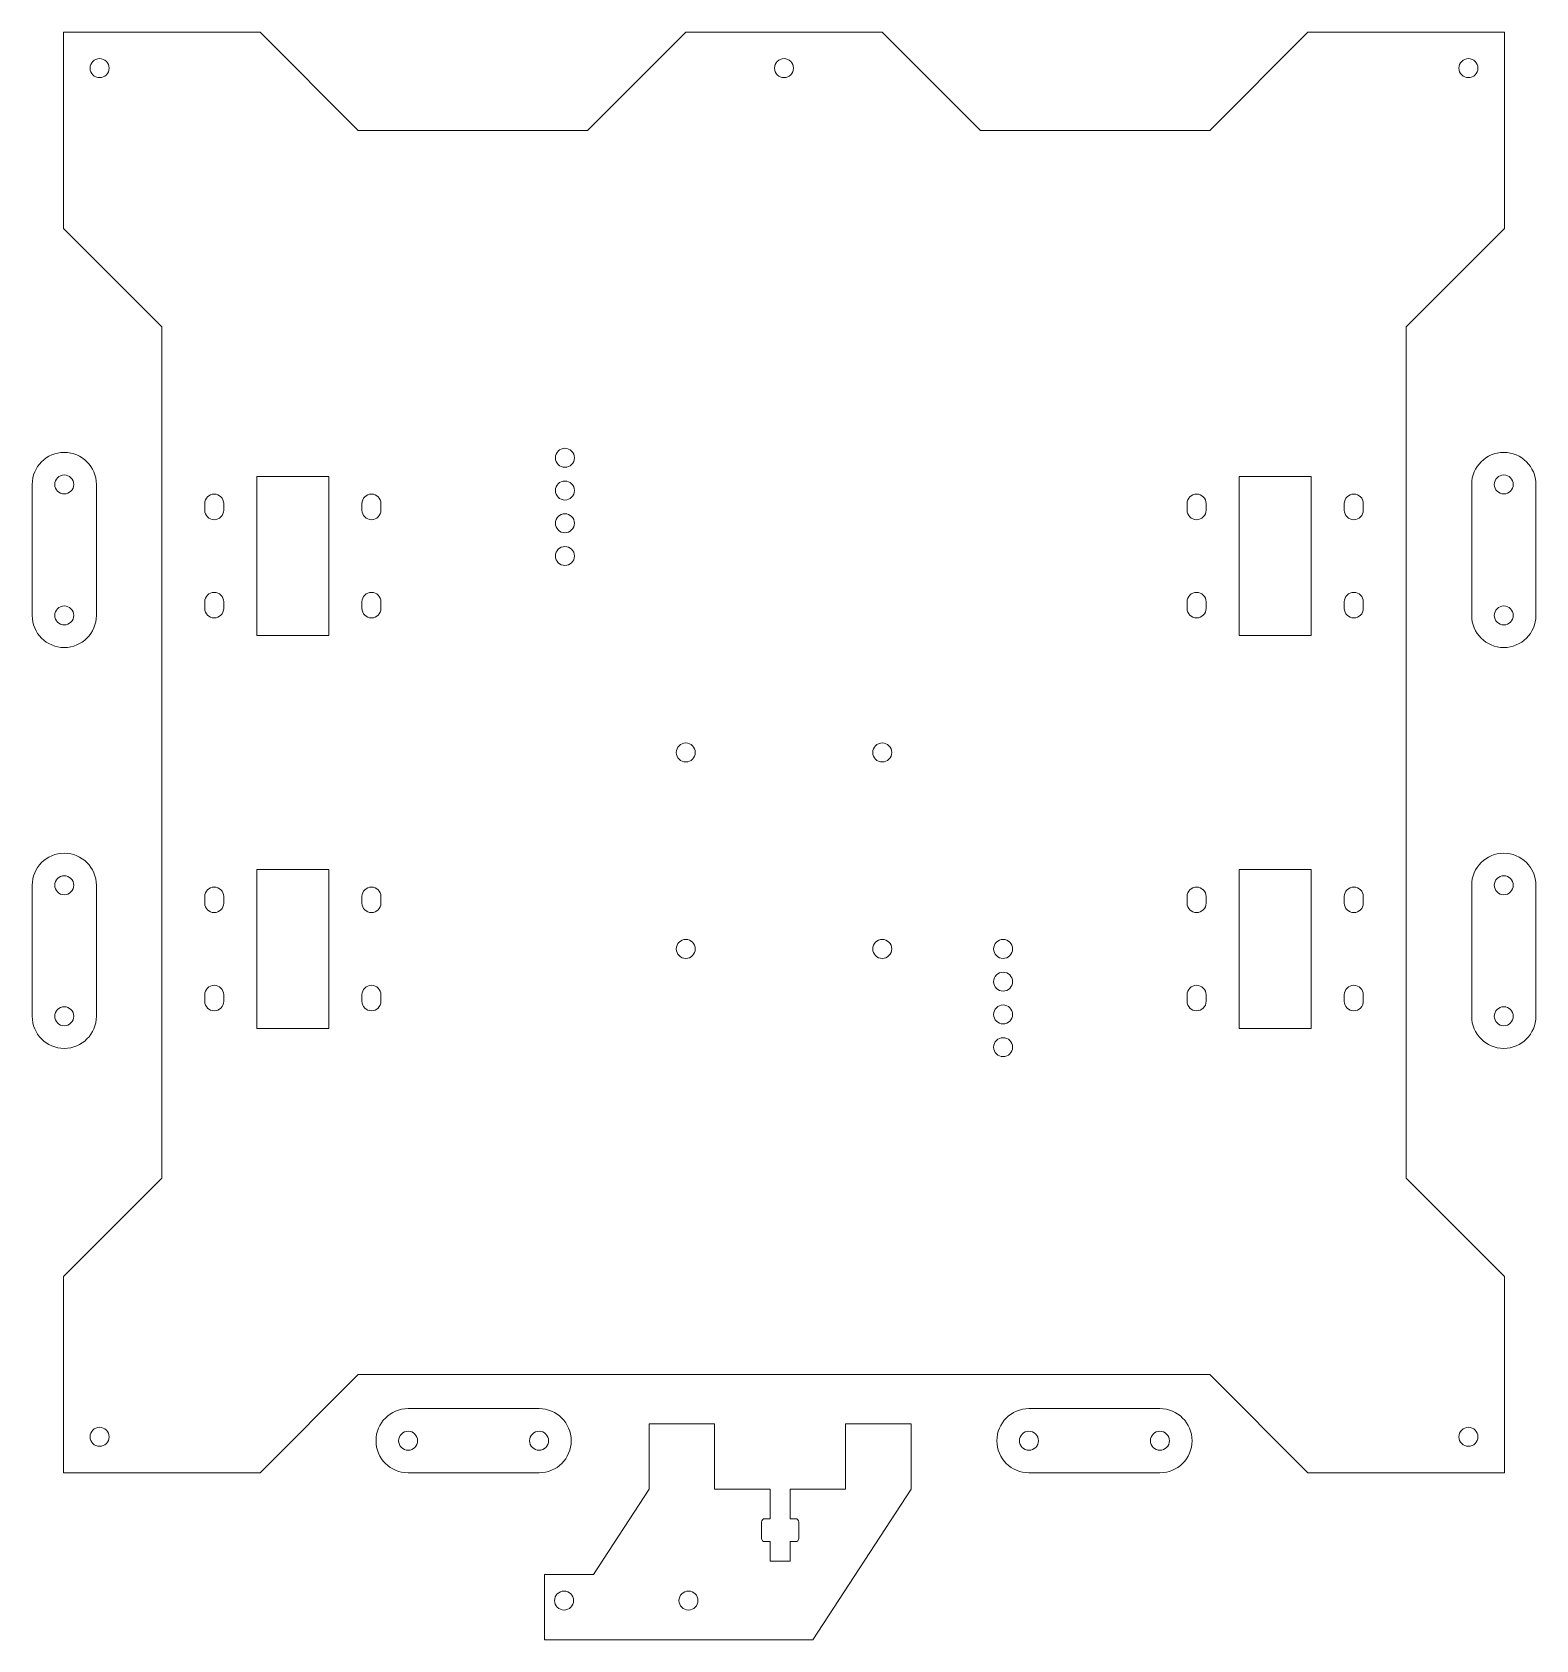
# Model space of a CAD drawing. Header units: millimetres. Extents: x 5 to 235, y 6 to 252.
import ezdxf

# ---------------------------------------------------------------- set-up
doc = ezdxf.new("R2010")
doc.units = ezdxf.units.MM

msp = doc.modelspace()

# ---------------------------------------------------------------- linework, layer by layer
at = {"color": 7, "linetype": 'Continuous', "lineweight": 15}
for p, q in [((39.99, 251.88), (9.99, 251.88)), ((9.99, 251.88), (9.99, 221.88)), ((39.99, 251.88), (54.99, 236.88)), ((104.99, 251.88), (89.99, 236.88)), ((134.99, 251.88), (104.99, 251.88)), ((149.99, 236.88), (134.99, 251.88)), ((199.99, 251.88), (184.99, 236.88)), ((229.99, 251.88), (199.99, 251.88)), ((229.99, 221.88), (229.99, 251.88)), ((54.99, 236.88), (89.99, 236.88)), ((149.99, 236.88), (184.99, 236.88)), ((9.99, 221.88), (24.99, 206.88)), ((229.99, 221.88), (214.99, 206.88)), ((24.99, 206.88), (24.99, 76.88)), ((214.99, 206.88), (214.99, 76.88)), ((5.19, 182.81), (5.19, 162.81)), ((14.99, 162.81), (14.99, 182.81)), ((50.49, 184), (39.49, 184)), ((39.49, 184), (39.49, 159.75)), ((50.49, 159.75), (50.49, 184)), ((200.49, 184), (189.49, 184)), ((189.49, 184), (189.49, 159.75)), ((200.49, 159.75), (200.49, 184)), ((224.99, 182.81), (224.99, 162.81)), ((234.79, 162.81), (234.79, 182.81)), ((31.54, 179.88), (31.54, 178.88)), ((34.44, 178.88), (34.44, 179.88)), ((55.54, 179.88), (55.54, 178.88)), ((58.44, 178.88), (58.44, 179.88)), ((181.54, 179.88), (181.54, 178.88)), ((184.44, 178.88), (184.44, 179.88)), ((205.54, 179.88), (205.54, 178.88)), ((208.44, 178.88), (208.44, 179.88)), ((31.54, 164.88), (31.54, 163.88)), ((34.44, 163.88), (34.44, 164.88)), ((55.54, 164.88), (55.54, 163.88)), ((58.44, 163.88), (58.44, 164.88)), ((181.54, 164.88), (181.54, 163.88)), ((184.44, 163.88), (184.44, 164.88)), ((205.54, 164.88), (205.54, 163.88)), ((208.44, 163.88), (208.44, 164.88)), ((39.49, 159.75), (50.49, 159.75)), ((189.49, 159.75), (200.49, 159.75)), ((50.49, 124), (39.49, 124)), ((39.49, 124), (39.49, 99.75)), ((50.49, 99.75), (50.49, 124)), ((200.49, 124), (189.49, 124)), ((189.49, 124), (189.49, 99.75)), ((200.49, 99.75), (200.49, 124)), ((5.19, 121.6), (5.19, 101.6)), ((14.99, 101.6), (14.99, 121.6)), ((224.99, 121.6), (224.99, 101.6)), ((234.79, 101.6), (234.79, 121.6)), ((31.54, 119.88), (31.54, 118.88)), ((34.44, 118.88), (34.44, 119.88)), ((55.54, 119.88), (55.54, 118.88)), ((58.44, 118.88), (58.44, 119.88)), ((181.54, 119.88), (181.54, 118.88)), ((184.44, 118.88), (184.44, 119.88)), ((205.54, 119.88), (205.54, 118.88)), ((208.44, 118.88), (208.44, 119.88)), ((31.54, 104.88), (31.54, 103.88)), ((34.44, 103.88), (34.44, 104.88)), ((55.54, 104.88), (55.54, 103.88)), ((58.44, 103.88), (58.44, 104.88)), ((181.54, 104.88), (181.54, 103.88)), ((184.44, 103.88), (184.44, 104.88)), ((205.54, 104.88), (205.54, 103.88)), ((208.44, 103.88), (208.44, 104.88)), ((39.49, 99.75), (50.49, 99.75)), ((189.49, 99.75), (200.49, 99.75)), ((9.99, 61.88), (24.99, 76.88)), ((229.99, 61.88), (214.99, 76.88)), ((9.99, 61.88), (9.99, 31.88)), ((229.99, 31.88), (229.99, 61.88)), ((39.99, 31.88), (54.99, 46.88)), ((54.99, 46.88), (184.99, 46.88)), ((199.99, 31.88), (184.99, 46.88)), ((82.59, 41.68), (62.59, 41.68)), ((99.4, 29.37), (99.4, 39.37)), ((99.4, 39.37), (109.4, 39.37)), ((109.4, 39.37), (109.4, 29.37)), ((129.4, 39.37), (139.4, 39.37)), ((129.4, 29.37), (129.4, 39.37)), ((139.4, 39.37), (139.4, 29.37)), ((177.39, 41.68), (157.39, 41.68)), ((9.99, 31.88), (39.99, 31.88)), ((62.59, 31.88), (82.59, 31.88)), ((157.39, 31.88), (177.39, 31.88)), ((199.99, 31.88), (229.99, 31.88)), ((90.92, 16.37), (99.4, 29.37)), ((109.4, 29.37), (117.85, 29.37)), ((117.85, 24.87), (117.85, 29.37)), ((120.95, 29.37), (120.95, 24.87)), ((120.95, 29.37), (129.4, 29.37)), ((139.4, 29.37), (124.4, 6.37)), ((117.05, 24.87), (117.85, 24.87)), ((120.95, 24.87), (121.75, 24.87)), ((116.55, 21.87), (116.55, 24.37)), ((122.25, 24.37), (122.25, 21.87)), ((117.85, 21.37), (117.05, 21.37)), ((117.85, 18.37), (117.85, 21.37)), ((121.75, 21.37), (120.95, 21.37)), ((120.95, 21.37), (120.95, 18.37)), ((120.95, 18.37), (117.85, 18.37)), ((83.4, 16.37), (90.92, 16.37)), ((83.4, 6.37), (83.4, 16.37)), ((124.4, 6.37), (83.4, 6.37))]:
    msp.add_line(p, q, dxfattribs=at)
for centre in [(15.49, 246.38), (119.99, 246.38), (224.49, 246.38), (86.54, 186.88), (10.09, 182.81), (229.89, 182.81), (86.54, 181.88), (86.54, 176.88), (86.54, 171.88), (10.09, 162.81), (229.89, 162.81), (104.99, 141.88), (134.99, 141.88), (10.09, 121.6), (229.89, 121.6), (104.99, 111.88), (134.99, 111.88), (153.44, 111.88), (153.44, 106.88), (153.44, 101.88), (10.09, 101.6), (229.89, 101.6), (153.44, 96.88), (15.49, 37.38), (62.59, 36.78), (82.59, 36.78), (157.39, 36.78), (177.39, 36.78), (224.49, 37.38), (86.4, 12.37), (105.4, 12.37)]:
    msp.add_circle(centre, 1.45, dxfattribs=at)
for centre, radius, start, end in [((10.09, 182.81), 4.9, 0, 180), ((229.89, 182.81), 4.9, 0, 180), ((32.99, 179.88), 1.45, 0, 180), ((56.99, 179.88), 1.45, 0, 180), ((182.99, 179.88), 1.45, 0, 180), ((206.99, 179.88), 1.45, 0, 180), ((32.99, 178.88), 1.45, 180, 0), ((56.99, 178.88), 1.45, 180, 0), ((182.99, 178.88), 1.45, 180, 0), ((206.99, 178.88), 1.45, 180, 0), ((32.99, 164.88), 1.45, 0, 180), ((56.99, 164.88), 1.45, 0, 180), ((182.99, 164.88), 1.45, 0, 180), ((206.99, 164.88), 1.45, 0, 180), ((10.09, 162.81), 4.9, 180, 360), ((32.99, 163.88), 1.45, 180, 0), ((56.99, 163.88), 1.45, 180, 0), ((182.99, 163.88), 1.45, 180, 0), ((206.99, 163.88), 1.45, 180, 0), ((229.89, 162.81), 4.9, 180, 360), ((10.09, 121.6), 4.9, 0, 180), ((229.89, 121.6), 4.9, 0, 180), ((32.99, 119.88), 1.45, 0, 180), ((56.99, 119.88), 1.45, 0, 180), ((182.99, 119.88), 1.45, 0, 180), ((206.99, 119.88), 1.45, 0, 180), ((32.99, 118.88), 1.45, 180, 0), ((56.99, 118.88), 1.45, 180, 0), ((182.99, 118.88), 1.45, 180, 0), ((206.99, 118.88), 1.45, 180, 0), ((32.99, 104.88), 1.45, 360, 180), ((56.99, 104.88), 1.45, 0, 180), ((182.99, 104.88), 1.45, 360, 180), ((206.99, 104.88), 1.45, 0, 180), ((32.99, 103.88), 1.45, 180, 360), ((56.99, 103.88), 1.45, 180, 0), ((182.99, 103.88), 1.45, 180, 360), ((206.99, 103.88), 1.45, 180, 0), ((10.09, 101.6), 4.9, 180, 360), ((229.89, 101.6), 4.9, 180, 360), ((62.59, 36.78), 4.9, 90, 270), ((82.59, 36.78), 4.9, 270, 90), ((157.39, 36.78), 4.9, 90, 270), ((177.39, 36.78), 4.9, 270, 90), ((117.05, 24.37), 0.5, 90, 180), ((121.75, 24.37), 0.5, 0, 90), ((117.05, 21.87), 0.5, 180, 270), ((121.75, 21.87), 0.5, 270, 0)]:
    msp.add_arc(centre, radius, start, end, dxfattribs=at)

doc.saveas('drawing.dxf')
